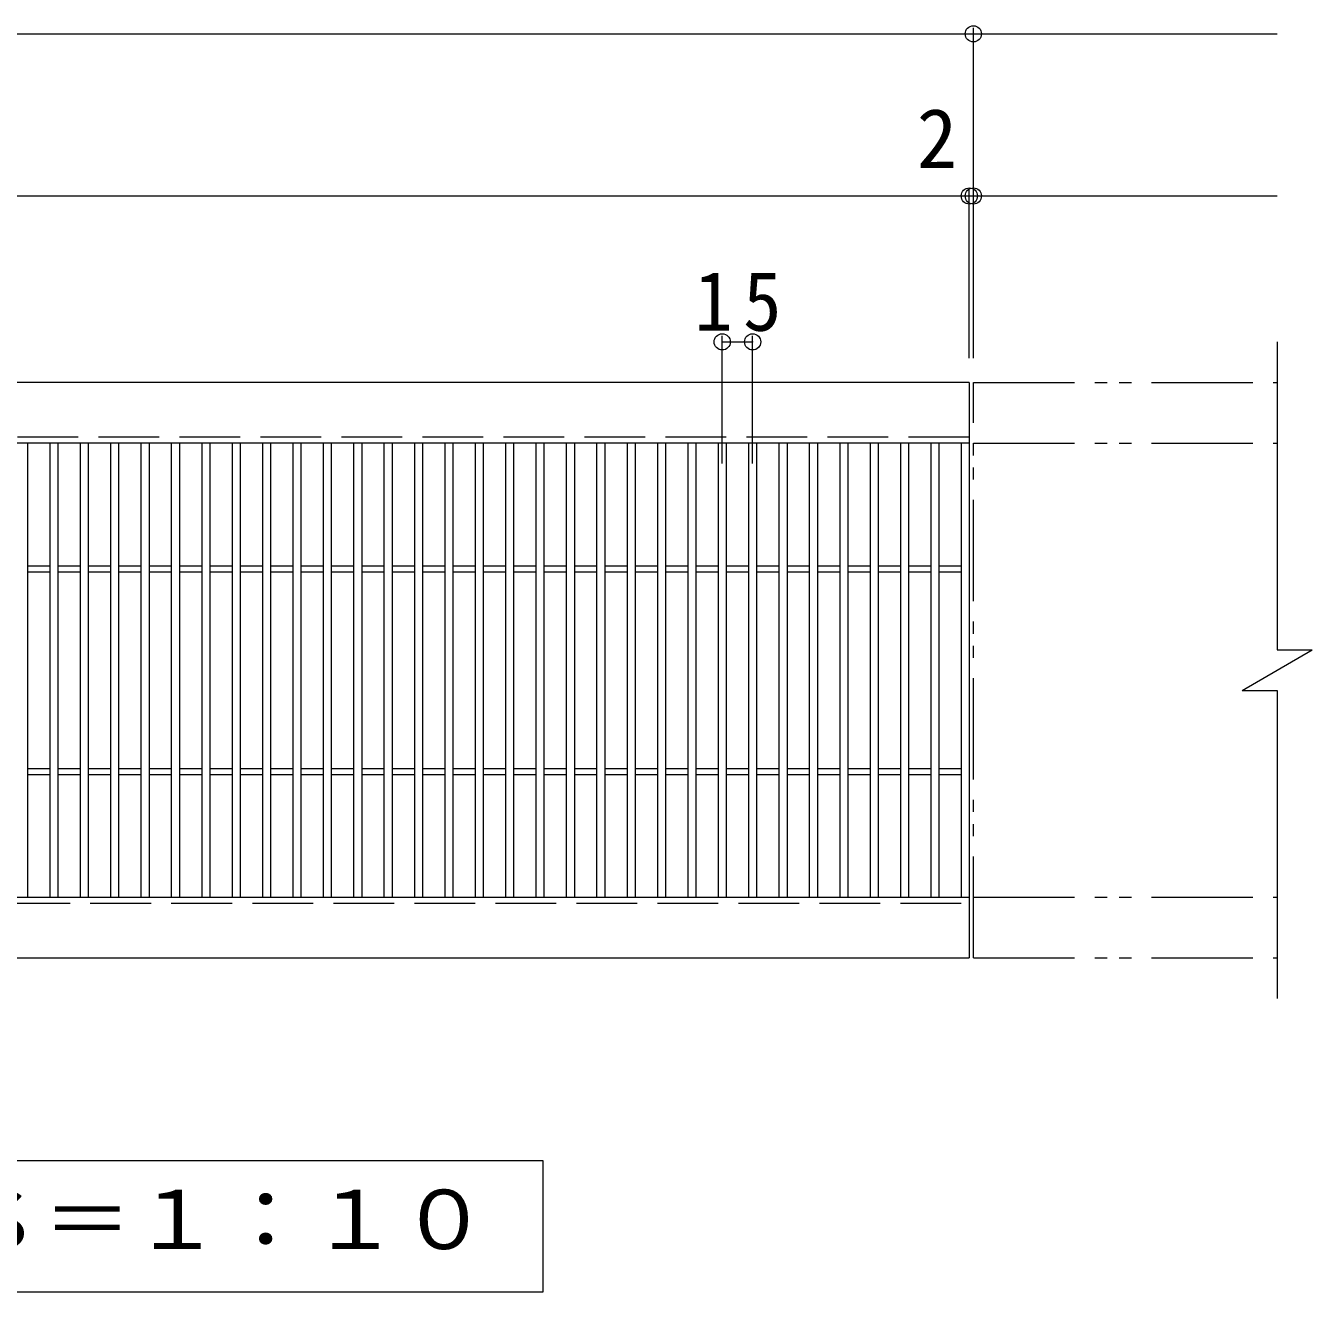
# Model space of a CAD drawing. Units: millimetres at full size, sheet at 1:10; details may follow other scales. Extents: x -1607 to 1854, y -1375 to 1187.
# Drawn here: x -910 to -275, y 532 to 1157 of the extents above; entities that cross this region are included whole.
import ezdxf
from ezdxf.enums import TextEntityAlignment as Align

# ---------------------------------------------------------------- set-up
doc = ezdxf.new("R2010")
doc.units = ezdxf.units.MM
doc.header["$LTSCALE"] = 10
doc.header["$PDMODE"] = 32
doc.header["$PDSIZE"] = 8
doc.linetypes.add('DASHED3', pattern=[4, 3, -1])
doc.linetypes.add('DOUBLE_CHAIN1', pattern=[8.8, 5, -1, 0.6, -0.6, 0.6, -1])
for name, color, linetype, lineweight in [('C-1', 2, 'Continuous', 9), ('C-2', 3, 'Continuous', 9), ('C-4', 7, 'Continuous', 9), ('C-5', 7, 'Continuous', 9)]:
    doc.layers.add(name, color=color, linetype=linetype, lineweight=lineweight)
doc.styles.add('ＭＳ ゴシック', font='')
doc.styles.get('ＭＳ ゴシック').set_extended_font_data('MS Gothic')

msp = doc.modelspace()

# ---------------------------------------------------------------- linework, layer by layer
at = {"layer": 'C-1'}
for p, q in [((-444.02, 980.69), (-1438.02, 980.69)), ((-444.02, 980.69), (-444.02, 950.69)), ((-444.02, 950.69), (-1438.02, 950.69)), ((-309.34, 828.69), (-274.7, 848.69)), ((-1438.02, 726.69), (-444.02, 726.69)), ((-444.02, 726.69), (-444.02, 696.69)), ((-1438.02, 696.69), (-444.02, 696.69))]:
    msp.add_line(p, q, dxfattribs=at)
at = {"layer": 'C-1', "linetype": 'DOUBLE_CHAIN1'}
for p, q in [((-442.02, 980.69), (-292.02, 980.69)), ((-442.02, 696.69), (-442.02, 980.69)), ((-442.02, 950.69), (-292.02, 950.69)), ((-442.02, 726.69), (-292.02, 726.69)), ((-442.02, 696.69), (-292.02, 696.69))]:
    msp.add_line(p, q, dxfattribs=at)
at = {"layer": 'C-1', "linetype": 'DASHED3'}
for p, q in [((-444.02, 953.69), (-1438.02, 953.69)), ((-1438.02, 723.69), (-444.02, 723.69))]:
    msp.add_line(p, q, dxfattribs=at)
at = {"layer": 'C-1'}
for points in [[(-292.02, 1000.69), (-292.02, 848.69), (-274.7, 848.69)], [(-309.34, 828.69), (-292.02, 828.69), (-292.02, 676.69)]]:
    msp.add_lwpolyline(points, dxfattribs=at)
at = {"layer": 'C-2'}
for p, q in [((-909.02, 950.69), (-909.02, 726.69)), ((-898.02, 950.69), (-898.02, 726.69)), ((-894.02, 950.69), (-894.02, 726.69)), ((-883.02, 950.69), (-883.02, 726.69)), ((-879.02, 950.69), (-879.02, 726.69)), ((-868.02, 950.69), (-868.02, 726.69)), ((-864.02, 950.69), (-864.02, 726.69)), ((-853.02, 950.69), (-853.02, 726.69)), ((-849.02, 950.69), (-849.02, 726.69)), ((-838.02, 950.69), (-838.02, 726.69)), ((-834.02, 950.69), (-834.02, 726.69)), ((-823.02, 950.69), (-823.02, 726.69)), ((-819.02, 950.69), (-819.02, 726.69)), ((-808.02, 950.69), (-808.02, 726.69)), ((-804.02, 950.69), (-804.02, 726.69)), ((-793.02, 950.69), (-793.02, 726.69)), ((-789.02, 950.69), (-789.02, 726.69)), ((-778.02, 950.69), (-778.02, 726.69)), ((-774.02, 950.69), (-774.02, 726.69)), ((-763.02, 950.69), (-763.02, 726.69)), ((-759.02, 950.69), (-759.02, 726.69)), ((-748.02, 950.69), (-748.02, 726.69)), ((-744.02, 950.69), (-744.02, 726.69)), ((-733.02, 950.69), (-733.02, 726.69)), ((-729.02, 950.69), (-729.02, 726.69)), ((-718.02, 950.69), (-718.02, 726.69)), ((-714.02, 950.69), (-714.02, 726.69)), ((-703.02, 950.69), (-703.02, 726.69)), ((-699.02, 950.69), (-699.02, 726.69)), ((-688.02, 950.69), (-688.02, 726.69)), ((-684.02, 950.69), (-684.02, 726.69)), ((-673.02, 950.69), (-673.02, 726.69)), ((-669.02, 950.69), (-669.02, 726.69)), ((-658.02, 950.69), (-658.02, 726.69)), ((-654.02, 950.69), (-654.02, 726.69)), ((-643.02, 950.69), (-643.02, 726.69)), ((-639.02, 950.69), (-639.02, 726.69)), ((-628.02, 950.69), (-628.02, 726.69)), ((-624.02, 950.69), (-624.02, 726.69)), ((-613.02, 950.69), (-613.02, 726.69)), ((-609.02, 950.69), (-609.02, 726.69)), ((-598.02, 950.69), (-598.02, 726.69)), ((-594.02, 950.69), (-594.02, 726.69)), ((-583.02, 950.69), (-583.02, 726.69)), ((-579.02, 950.69), (-579.02, 726.69)), ((-568.02, 950.69), (-568.02, 726.69)), ((-564.02, 950.69), (-564.02, 726.69)), ((-553.02, 950.69), (-553.02, 726.69)), ((-549.02, 950.69), (-549.02, 726.69)), ((-538.02, 950.69), (-538.02, 726.69)), ((-534.02, 950.69), (-534.02, 726.69)), ((-523.02, 950.69), (-523.02, 726.69)), ((-519.02, 950.69), (-519.02, 726.69)), ((-508.02, 950.69), (-508.02, 726.69)), ((-504.02, 950.69), (-504.02, 726.69)), ((-493.02, 950.69), (-493.02, 726.69)), ((-489.02, 950.69), (-489.02, 726.69)), ((-478.02, 950.69), (-478.02, 726.69)), ((-474.02, 950.69), (-474.02, 726.69)), ((-463.02, 950.69), (-463.02, 726.69)), ((-459.02, 950.69), (-459.02, 726.69)), ((-448.02, 950.69), (-448.02, 726.69)), ((-444.02, 950.69), (-444.02, 726.69)), ((-909.02, 890.19), (-898.02, 890.19)), ((-894.02, 890.19), (-883.02, 890.19)), ((-879.02, 890.19), (-868.02, 890.19)), ((-864.02, 890.19), (-853.02, 890.19)), ((-849.02, 890.19), (-838.02, 890.19)), ((-834.02, 890.19), (-823.02, 890.19)), ((-819.02, 890.19), (-808.02, 890.19)), ((-804.02, 890.19), (-793.02, 890.19)), ((-789.02, 890.19), (-778.02, 890.19)), ((-774.02, 890.19), (-763.02, 890.19)), ((-759.02, 890.19), (-748.02, 890.19)), ((-744.02, 890.19), (-733.02, 890.19)), ((-729.02, 890.19), (-718.02, 890.19)), ((-714.02, 890.19), (-703.02, 890.19)), ((-699.02, 890.19), (-688.02, 890.19)), ((-684.02, 890.19), (-673.02, 890.19)), ((-669.02, 890.19), (-658.02, 890.19)), ((-654.02, 890.19), (-643.02, 890.19)), ((-639.02, 890.19), (-628.02, 890.19)), ((-624.02, 890.19), (-613.02, 890.19)), ((-609.02, 890.19), (-598.02, 890.19)), ((-594.02, 890.19), (-583.02, 890.19)), ((-579.02, 890.19), (-568.02, 890.19)), ((-564.02, 890.19), (-553.02, 890.19)), ((-549.02, 890.19), (-538.02, 890.19)), ((-534.02, 890.19), (-523.02, 890.19)), ((-519.02, 890.19), (-508.02, 890.19)), ((-504.02, 890.19), (-493.02, 890.19)), ((-489.02, 890.19), (-478.02, 890.19)), ((-474.02, 890.19), (-463.02, 890.19)), ((-459.02, 890.19), (-448.02, 890.19)), ((-909.02, 887.19), (-898.02, 887.19)), ((-894.02, 887.19), (-883.02, 887.19)), ((-879.02, 887.19), (-868.02, 887.19)), ((-864.02, 887.19), (-853.02, 887.19)), ((-849.02, 887.19), (-838.02, 887.19)), ((-834.02, 887.19), (-823.02, 887.19)), ((-819.02, 887.19), (-808.02, 887.19)), ((-804.02, 887.19), (-793.02, 887.19)), ((-789.02, 887.19), (-778.02, 887.19)), ((-774.02, 887.19), (-763.02, 887.19)), ((-759.02, 887.19), (-748.02, 887.19)), ((-744.02, 887.19), (-733.02, 887.19)), ((-729.02, 887.19), (-718.02, 887.19)), ((-714.02, 887.19), (-703.02, 887.19)), ((-699.02, 887.19), (-688.02, 887.19)), ((-684.02, 887.19), (-673.02, 887.19)), ((-669.02, 887.19), (-658.02, 887.19)), ((-654.02, 887.19), (-643.02, 887.19)), ((-639.02, 887.19), (-628.02, 887.19)), ((-624.02, 887.19), (-613.02, 887.19)), ((-609.02, 887.19), (-598.02, 887.19)), ((-594.02, 887.19), (-583.02, 887.19)), ((-579.02, 887.19), (-568.02, 887.19)), ((-564.02, 887.19), (-553.02, 887.19)), ((-549.02, 887.19), (-538.02, 887.19)), ((-534.02, 887.19), (-523.02, 887.19)), ((-519.02, 887.19), (-508.02, 887.19)), ((-504.02, 887.19), (-493.02, 887.19)), ((-489.02, 887.19), (-478.02, 887.19)), ((-474.02, 887.19), (-463.02, 887.19)), ((-459.02, 887.19), (-448.02, 887.19)), ((-909.02, 790.19), (-898.02, 790.19)), ((-894.02, 790.19), (-883.02, 790.19)), ((-879.02, 790.19), (-868.02, 790.19)), ((-864.02, 790.19), (-853.02, 790.19)), ((-849.02, 790.19), (-838.02, 790.19)), ((-834.02, 790.19), (-823.02, 790.19)), ((-819.02, 790.19), (-808.02, 790.19)), ((-804.02, 790.19), (-793.02, 790.19)), ((-789.02, 790.19), (-778.02, 790.19)), ((-774.02, 790.19), (-763.02, 790.19)), ((-759.02, 790.19), (-748.02, 790.19)), ((-744.02, 790.19), (-733.02, 790.19)), ((-729.02, 790.19), (-718.02, 790.19)), ((-714.02, 790.19), (-703.02, 790.19)), ((-699.02, 790.19), (-688.02, 790.19)), ((-684.02, 790.19), (-673.02, 790.19)), ((-669.02, 790.19), (-658.02, 790.19)), ((-654.02, 790.19), (-643.02, 790.19)), ((-639.02, 790.19), (-628.02, 790.19)), ((-624.02, 790.19), (-613.02, 790.19)), ((-609.02, 790.19), (-598.02, 790.19)), ((-594.02, 790.19), (-583.02, 790.19)), ((-579.02, 790.19), (-568.02, 790.19)), ((-564.02, 790.19), (-553.02, 790.19)), ((-549.02, 790.19), (-538.02, 790.19)), ((-534.02, 790.19), (-523.02, 790.19)), ((-519.02, 790.19), (-508.02, 790.19)), ((-504.02, 790.19), (-493.02, 790.19)), ((-489.02, 790.19), (-478.02, 790.19)), ((-474.02, 790.19), (-463.02, 790.19)), ((-459.02, 790.19), (-448.02, 790.19)), ((-909.02, 787.19), (-898.02, 787.19)), ((-894.02, 787.19), (-883.02, 787.19)), ((-879.02, 787.19), (-868.02, 787.19)), ((-864.02, 787.19), (-853.02, 787.19)), ((-849.02, 787.19), (-838.02, 787.19)), ((-834.02, 787.19), (-823.02, 787.19)), ((-819.02, 787.19), (-808.02, 787.19)), ((-804.02, 787.19), (-793.02, 787.19)), ((-789.02, 787.19), (-778.02, 787.19)), ((-774.02, 787.19), (-763.02, 787.19)), ((-759.02, 787.19), (-748.02, 787.19)), ((-744.02, 787.19), (-733.02, 787.19)), ((-729.02, 787.19), (-718.02, 787.19)), ((-714.02, 787.19), (-703.02, 787.19)), ((-699.02, 787.19), (-688.02, 787.19)), ((-684.02, 787.19), (-673.02, 787.19)), ((-669.02, 787.19), (-658.02, 787.19)), ((-654.02, 787.19), (-643.02, 787.19)), ((-639.02, 787.19), (-628.02, 787.19)), ((-624.02, 787.19), (-613.02, 787.19)), ((-609.02, 787.19), (-598.02, 787.19)), ((-594.02, 787.19), (-583.02, 787.19)), ((-579.02, 787.19), (-568.02, 787.19)), ((-564.02, 787.19), (-553.02, 787.19)), ((-549.02, 787.19), (-538.02, 787.19)), ((-534.02, 787.19), (-523.02, 787.19)), ((-519.02, 787.19), (-508.02, 787.19)), ((-504.02, 787.19), (-493.02, 787.19)), ((-489.02, 787.19), (-478.02, 787.19)), ((-474.02, 787.19), (-463.02, 787.19)), ((-459.02, 787.19), (-448.02, 787.19))]:
    msp.add_line(p, q, dxfattribs=at)
at = {"layer": 'C-4'}
for p, q in [((-1590.02, 1152.69), (-292.02, 1152.69)), ((-442.02, 992.69), (-442.02, 1155.69)), ((-444.02, 992.69), (-444.02, 1075.69)), ((-1590.02, 1072.69), (-292.02, 1072.69)), ((-566.02, 940.69), (-566.02, 1003.69)), ((-551.02, 940.69), (-551.02, 1003.69)), ((-566.02, 1000.69), (-551.02, 1000.69))]:
    msp.add_line(p, q, dxfattribs=at)
for p in [(-442.02, 1152.69), (-444.02, 1072.69), (-442.02, 1072.69), (-566.02, 1000.69), (-551.02, 1000.69)]:
    msp.add_point(p, dxfattribs=at)
at = {"layer": 'C-5'}
msp.add_lwpolyline([(-1229.52, 531.69), (-1229.52, 596.69), (-654.52, 596.69), (-654.52, 531.69)], close=True, dxfattribs=at)

# ---------------------------------------------------------------- texts
at = {"layer": 'C-4', "color": 2, "style": 'ＭＳ ゴシック'}
msp.add_text('2', height=29.33, dxfattribs=at).set_placement((-469.98, 1077.69), align=Align.BOTTOM_LEFT)
at = {"layer": 'C-4', "color": 2, "insert": (-579.77, 1005.69), "char_height": 29.33, "attachment_point": 7, "style": 'ＭＳ ゴシック'}
msp.add_mtext('\\T1.27;\\W0.95;15', dxfattribs=at)
at = {"layer": 'C-5', "color": 2, "style": 'ＭＳ ゴシック', "width": 1.1}
msp.add_text('平面詳細図\u3000Ｓ＝１：１０', height=29.33, dxfattribs=at).set_placement((-1209.52, 544.19), align=Align.BOTTOM_LEFT)

doc.saveas('drawing.dxf')
